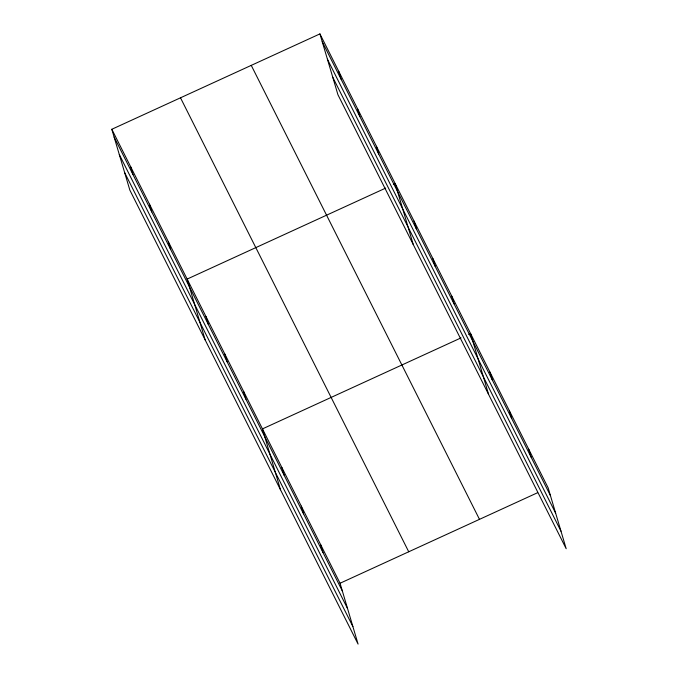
<?xml version="1.0" encoding="UTF-8"?>
<svg xmlns="http://www.w3.org/2000/svg" width="678" height="678" viewBox="0 0 678 678"><rect width="100%" height="100%" fill="white"/><g stroke="black" fill="none" stroke-linecap="round" stroke-linejoin="round"><path stroke-width="1.02" d="M111.819 129.278L340.059 583.25L358.077 644.1L129.845 190.12L111.819 129.278L319.923 33.9L548.155 487.88L566.181 548.722L337.941 94.751L319.923 33.9M385.697 188.086L187.136 279.09L205.163 339.932M393.333 184.586L395.24 183.713L413.266 244.563M461.015 337.898L262.454 428.894L280.48 489.745M468.651 334.398L470.557 333.525L488.584 394.376M340.059 583.25L537.662 492.686M322.219 41.672L550.46 495.643M327.406 59.189L555.646 513.161M332.754 77.233L560.994 531.213M251.25 65.376L479.482 519.348M180.492 97.802L408.732 551.773M114.116 137.041L342.356 591.021M119.311 154.559L347.543 608.539M124.65 172.61L352.891 626.582M528.755 449.285L531.06 457.057M509.356 410.699L511.661 418.47M489.957 372.112L492.262 379.883M451.726 296.074L454.031 303.837M432.895 258.615L435.2 266.386M414.072 221.164L416.368 228.935M376.409 146.262L378.714 154.025M357.577 108.802L359.882 116.574M338.746 71.351L341.051 79.123M320.652 544.663L322.957 552.434M301.252 506.076L303.558 513.839M281.853 467.489L284.158 475.253M243.622 391.443L245.928 399.215M224.799 353.992L227.096 361.764M205.968 316.541L208.265 324.304M168.305 241.631L170.61 249.402M149.474 204.18L151.779 211.951M130.651 166.729L132.947 174.492"/></g></svg>
